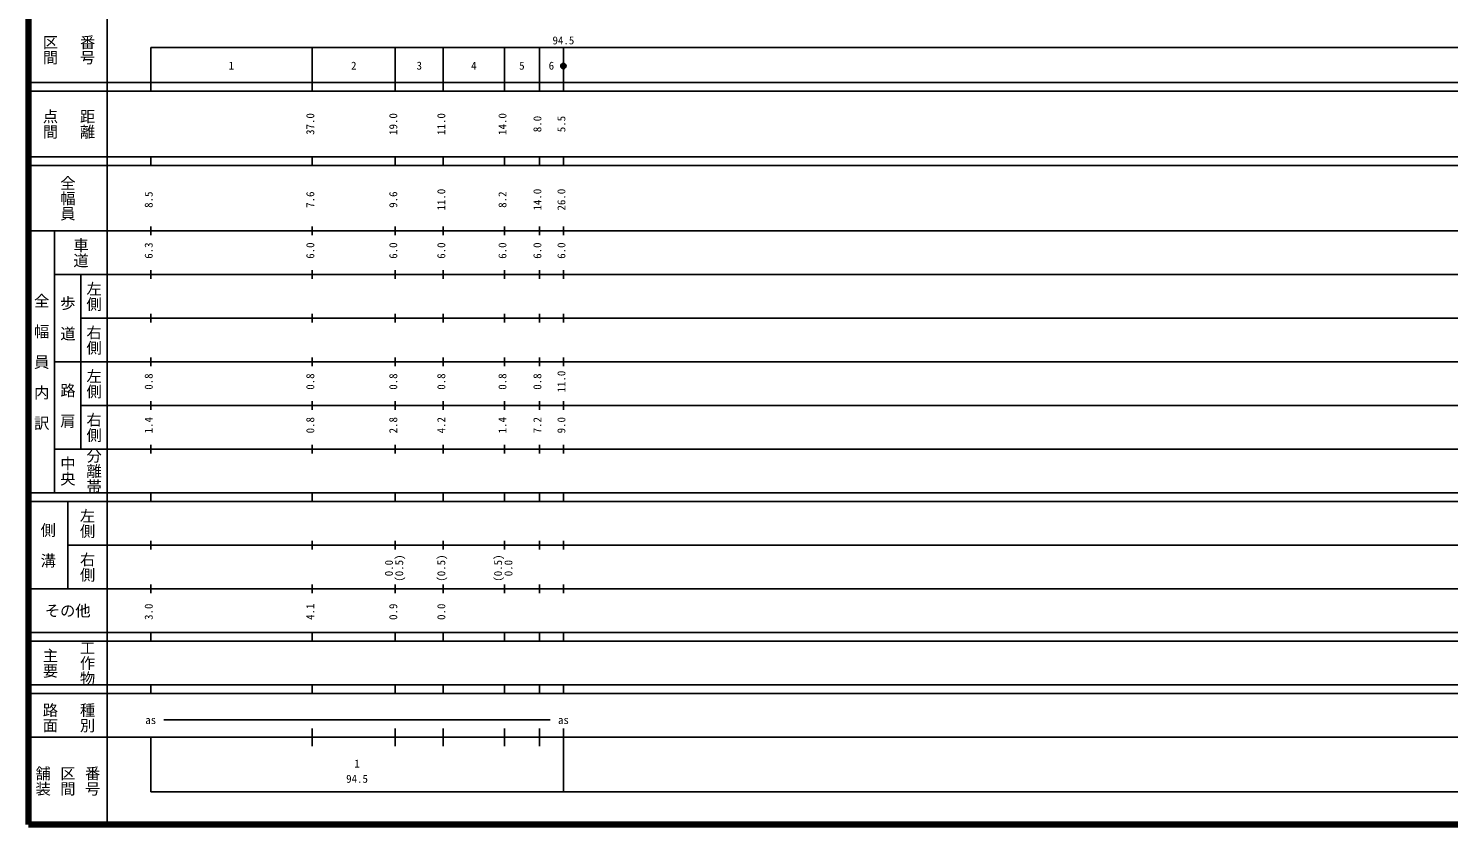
# Model space of a CAD drawing. Units: millimetres on the paper, enlarged 1000 times. Extents: x 40000 to 680000, y 20000 to 380000.
# Drawn here: x 40000 to 365183, y 20000 to 202409 of the extents above; entities that cross this region are included whole.
import ezdxf
from ezdxf.enums import TextEntityAlignment as Align

# ---------------------------------------------------------------- set-up
doc = ezdxf.new("R2010")
doc.units = ezdxf.units.MM
doc.header["$LTSCALE"] = 1000
doc.header["$PDMODE"] = 32
doc.header["$PDSIZE"] = 500
for name, color, linetype, lineweight in [('M-BGD', 7, 'Continuous', 25), ('M-TTL', 2, 'Continuous', 140), ('M-TTL-BAND', 7, 'Continuous', 25)]:
    doc.layers.add(name, color=color, linetype=linetype, lineweight=lineweight)
doc.styles.add('@ＭＳ ゴシック', font='')
doc.styles.add('ＭＳ ゴシック', font='')
doc.styles.get('@ＭＳ ゴシック').set_extended_font_data('@MS Gothic')
doc.styles.get('ＭＳ ゴシック').set_extended_font_data('MS Gothic')

msp = doc.modelspace()

# ---------------------------------------------------------------- linework, layer by layer
at = {"layer": 'M-BGD'}
for radius in [600, 480, 360, 240, 120, 20]:
    msp.add_circle((162500, 193781), radius, dxfattribs=at)
msp.add_point((162500, 193781), dxfattribs=at)
at = {"layer": 'M-TTL'}
for p, q in [((40000, 380000), (40000, 20000)), ((40000, 20000), (680000, 20000))]:
    msp.add_line(p, q, dxfattribs=at)
at = {"layer": 'M-TTL-BAND'}
for p, q in [((58000, 370000), (58000, 20000)), ((68000, 198000), (579000, 198000)), ((68000, 198000), (68000, 188000)), ((105000, 188000), (105000, 198000)), ((124000, 188000), (124000, 198000)), ((135000, 188000), (135000, 198000)), ((149000, 188000), (149000, 198000)), ((157000, 188000), (157000, 198000)), ((162500, 188000), (162500, 198000)), ((40000, 190000), (579000, 190000)), ((40000, 188000), (579000, 188000)), ((40000, 173000), (579000, 173000)), ((68000, 171000), (68000, 173000)), ((105000, 171000), (105000, 173000)), ((124000, 171000), (124000, 173000)), ((135000, 171000), (135000, 173000)), ((149000, 171000), (149000, 173000)), ((157000, 171000), (157000, 173000)), ((162500, 171000), (162500, 173000)), ((40000, 171000), (579000, 171000)), ((68000, 155000), (68000, 157000)), ((105000, 155000), (105000, 157000)), ((124000, 155000), (124000, 157000)), ((135000, 155000), (135000, 157000)), ((149000, 155000), (149000, 157000)), ((157000, 155000), (157000, 157000)), ((162500, 155000), (162500, 157000)), ((40000, 156000), (579000, 156000)), ((46000, 96000), (46000, 156000)), ((68000, 145000), (68000, 147000)), ((105000, 145000), (105000, 147000)), ((124000, 145000), (124000, 147000)), ((135000, 145000), (135000, 147000)), ((149000, 145000), (149000, 147000)), ((157000, 145000), (157000, 147000)), ((162500, 145000), (162500, 147000)), ((46000, 146000), (579000, 146000)), ((52000, 146000), (52000, 106000)), ((68000, 135000), (68000, 137000)), ((105000, 135000), (105000, 137000)), ((124000, 135000), (124000, 137000)), ((135000, 135000), (135000, 137000)), ((149000, 135000), (149000, 137000)), ((157000, 135000), (157000, 137000)), ((162500, 135000), (162500, 137000)), ((52000, 136000), (579000, 136000)), ((68000, 125000), (68000, 127000)), ((105000, 125000), (105000, 127000)), ((124000, 125000), (124000, 127000)), ((135000, 125000), (135000, 127000)), ((149000, 125000), (149000, 127000)), ((157000, 125000), (157000, 127000)), ((162500, 125000), (162500, 127000)), ((46000, 126000), (579000, 126000)), ((52000, 116000), (579000, 116000)), ((68000, 115000), (68000, 117000)), ((105000, 115000), (105000, 117000)), ((124000, 115000), (124000, 117000)), ((135000, 115000), (135000, 117000)), ((149000, 115000), (149000, 117000)), ((157000, 115000), (157000, 117000)), ((162500, 115000), (162500, 117000)), ((46000, 106000), (579000, 106000)), ((68000, 105000), (68000, 107000)), ((105000, 105000), (105000, 107000)), ((124000, 105000), (124000, 107000)), ((135000, 105000), (135000, 107000)), ((149000, 105000), (149000, 107000)), ((157000, 105000), (157000, 107000)), ((162500, 105000), (162500, 107000)), ((40000, 96000), (579000, 96000)), ((68000, 94000), (68000, 96000)), ((105000, 94000), (105000, 96000)), ((124000, 94000), (124000, 96000)), ((135000, 94000), (135000, 96000)), ((149000, 94000), (149000, 96000)), ((157000, 94000), (157000, 96000)), ((162500, 94000), (162500, 96000)), ((40000, 94000), (579000, 94000)), ((49000, 94000), (49000, 74000)), ((68000, 83000), (68000, 85000)), ((105000, 83000), (105000, 85000)), ((124000, 83000), (124000, 85000)), ((135000, 83000), (135000, 85000)), ((149000, 83000), (149000, 85000)), ((157000, 83000), (157000, 85000)), ((162500, 83000), (162500, 85000)), ((49000, 84000), (579000, 84000)), ((68000, 73000), (68000, 75000)), ((105000, 73000), (105000, 75000)), ((124000, 73000), (124000, 75000)), ((135000, 73000), (135000, 75000)), ((149000, 73000), (149000, 75000)), ((157000, 73000), (157000, 75000)), ((162500, 73000), (162500, 75000)), ((40000, 74000), (579000, 74000)), ((40000, 64000), (579000, 64000)), ((40000, 62000), (579000, 62000)), ((68000, 62000), (68000, 64000)), ((105000, 62000), (105000, 64000)), ((124000, 62000), (124000, 64000)), ((135000, 62000), (135000, 64000)), ((149000, 62000), (149000, 64000)), ((157000, 62000), (157000, 64000)), ((162500, 62000), (162500, 64000)), ((40000, 52000), (579000, 52000)), ((40000, 50000), (579000, 50000)), ((68000, 50000), (68000, 52000)), ((105000, 50000), (105000, 52000)), ((124000, 50000), (124000, 52000)), ((135000, 50000), (135000, 52000)), ((149000, 50000), (149000, 52000)), ((157000, 50000), (157000, 52000)), ((162500, 50000), (162500, 52000)), ((71000, 44000), (159500, 44000)), ((40000, 40000), (579000, 40000)), ((68000, 40000), (68000, 27500)), ((105000, 38000), (105000, 42000)), ((124000, 38000), (124000, 42000)), ((135000, 38000), (135000, 42000)), ((149000, 38000), (149000, 42000)), ((157000, 38000), (157000, 42000)), ((162500, 27500), (162500, 42000)), ((68000, 27500), (579000, 27500))]:
    msp.add_line(p, q, dxfattribs=at)

# ---------------------------------------------------------------- texts
at = {"layer": 'M-TTL-BAND', "style": '@ＭＳ ゴシック'}
for s, p in [('区間', (45000, 197500)), ('番号', (53500, 197500)), ('点間', (45000, 180500)), ('距離', (53500, 180500)), ('全幅員', (49000, 163500)), ('車道', (52000, 151000)), ('左側', (55000, 141000)), ('全\u3000幅\u3000員\u3000内\u3000訳', (43000, 126000)), ('歩\u3000道', (49000, 136000)), ('右側', (55000, 131000)), ('左側', (55000, 121000)), ('路\u3000肩', (49000, 116000)), ('右側', (55000, 111000)), ('中央', (49000, 101000)), ('分離帯', (55000, 101000)), ('左側', (53500, 89000)), ('側\u3000溝', (44500, 84000)), ('右側', (53500, 79000)), ('主要', (45000, 57000)), ('工作物', (53500, 57000)), ('路面', (45000, 44500)), ('種別', (53500, 44500)), ('舗装', (43333, 30000)), ('区間', (49000, 30000)), ('番号', (54667, 30000))]:
    msp.add_text(s, height=2566, rotation=270, dxfattribs=at).set_placement(p, align=Align.MIDDLE_CENTER)
at = {"layer": 'M-TTL-BAND', "style": 'ＭＳ ゴシック'}
for s, p in [('94.5', (162500, 198195)), ('1', (86500, 192405)), ('2', (114500, 192405)), ('3', (129500, 192405)), ('4', (142000, 192405)), ('5', (153000, 192405)), ('6', (159750, 192405)), ('as', (68000, 42500)), ('as', (162500, 42500)), ('1', (115250, 32523)), ('94.5', (115250, 29033))]:
    msp.add_text(s, height=1833, dxfattribs=at).set_placement(p, align=Align.BOTTOM_CENTER)
for s, p in [('37.0', (106000, 180500)), ('19.0', (125000, 180500)), ('11.0', (136000, 180500)), ('14.0', (150000, 180500)), ('8.0', (158000, 180500)), ('5.5', (163500, 180500)), ('8.5', (69000, 163174)), ('7.6', (106000, 163174)), ('9.6', (125000, 163174)), ('11.0', (136000, 163174)), ('8.2', (150000, 163174)), ('14.0', (158000, 163174)), ('26.0', (163500, 163174)), ('6.3', (69000, 151500)), ('6.0', (106000, 151500)), ('6.0', (125000, 151500)), ('6.0', (136000, 151500)), ('6.0', (150000, 151500)), ('6.0', (158000, 151500)), ('6.0', (163500, 151500)), ('11.0', (163500, 121500)), ('0.8', (69000, 121500)), ('0.8', (106000, 121500)), ('0.8', (125000, 121500)), ('0.8', (136000, 121500)), ('0.8', (150000, 121500)), ('0.8', (158000, 121500)), ('1.4', (69000, 111500)), ('0.8', (106000, 111500)), ('2.8', (125000, 111500)), ('4.2', (136000, 111500)), ('1.4', (150000, 111500)), ('7.2', (158000, 111500)), ('9.0', (163500, 111500)), ('(0.5)', (126370, 78764)), ('(0.5)', (136000, 78764)), ('(0.5)', (149000, 78764)), ('0.0', (124000, 78764)), ('0.0', (151370, 78764)), ('3.0', (69000, 68764)), ('4.1', (106000, 68764)), ('0.9', (125000, 68764)), ('0.0', (136000, 68764))]:
    msp.add_text(s, height=1833, rotation=90, dxfattribs=at).set_placement(p, align=Align.BOTTOM_CENTER)
msp.add_text('その他', height=2566, dxfattribs=at).set_placement((49000, 69000), align=Align.MIDDLE_CENTER)

doc.saveas('drawing.dxf')
